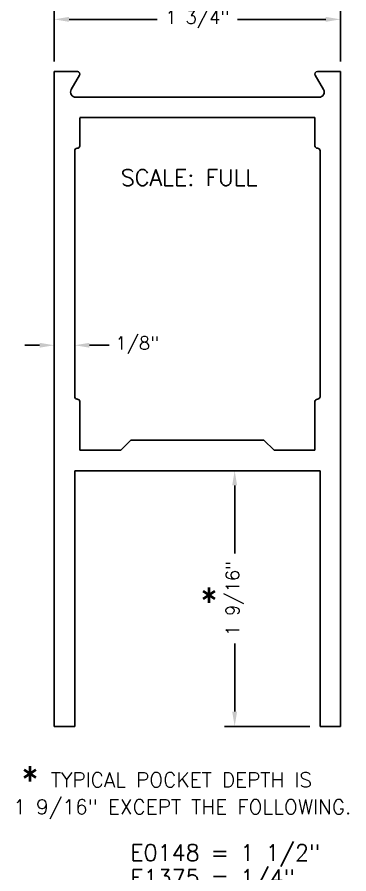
# Model space of a CAD drawing. Extents: x 0 to 130, y 0 to 90.
# Drawn here: x 68.33 to 70.36, y 35.66 to 40.9 of the extents above; entities that cross this region are included whole.
import ezdxf

# ---------------------------------------------------------------- set-up
doc = ezdxf.new("R2010")
doc.units = 0
doc.header["$MEASUREMENT"] = 0
doc.header["$PDMODE"] = 3
doc.layers.get('0').update_dxf_attribs({"linetype": 'CONTINUOUS'})
doc.layers.get('DEFPOINTS').update_dxf_attribs({"linetype": 'CONTINUOUS'})
for name, color, linetype in [('R-ANNO-DIMS', 3, 'CONTINUOUS'), ('R-ANNO-TEXT', 6, 'CONTINUOUS'), ('R-OTLN', 1, 'CONTINUOUS')]:
    doc.layers.add(name, color=color, linetype=linetype)
doc.styles.get("Standard").update_dxf_attribs({"font": 'simplex'})
doc.dimstyles.new('1X', dxfattribs={"dimscale": 0, "dimtxt": 0.08, "dimasz": 0.09, "dimexe": 0.062, "dimexo": 0.062, "dimgap": 0.045, "dimtad": 0, "dimdec": 4, "dimzin": 4, "dimtxsty": 'STANDARD', "dimcen": 0, "dimazin": 3, "dimtp": 0.02, "dimtfac": 1, "dimtdec": 4, "dimtofl": 0, "dimtmove": 0, "dimatfit": 3, "dimtolj": 1, "dimtzin": 4})

# ---------------------------------------------------------------- blocks, each defined once
blk = doc.blocks.new('*D103')
at = {"layer": 'DEFPOINTS', "color": 0}
for p in [(70.1806, 38.128), (69.6587, 36.566), (70.1806, 36.566)]:
    blk.add_point(p, dxfattribs=at)
at = {"layer": 'R-ANNO-DIMS', "color": 0}
for p, q in [((70.1186, 38.128), (69.5967, 38.128)), ((69.6587, 38.038), (69.6587, 37.6225)), ((69.6587, 36.656), (69.6587, 37.0715)), ((70.1186, 36.566), (69.5967, 36.566))]:
    blk.add_line(p, q, dxfattribs=at)
for points in [[(69.6437, 38.038), (69.6737, 38.038), (69.6587, 38.128)], [(69.6437, 36.656), (69.6737, 36.656), (69.6587, 36.566)]]:
    blk.add_solid(points, dxfattribs=at)
at = {"layer": 'R-ANNO-DIMS', "color": 0, "insert": (69.6587, 37.347), "char_height": 0.08, "attachment_point": 5, "rotation": 90}
blk.add_mtext('\\A1;1 9/16"', dxfattribs=at)
blk = doc.blocks.new('E0054')
for p, q in [((-0.031, 4), (-0.031, 0)), ((-0.031, 4), (0.11, 4)), ((1.719, 4), (1.578, 4)), ((1.719, 4), (1.719, 0)), ((0.123, 3.9775), (0.0728, 3.8905)), ((1.565, 3.9775), (1.6152, 3.8905)), ((0.0996, 3.844), (1.5884, 3.844)), ((1.563, 3.719), (0.125, 3.719)), ((0.125, 3.7171), (0.125, 3.547)), ((1.563, 3.547), (1.563, 3.719)), ((0.094, 2.014), (0.094, 3.517)), ((0.11, 3.532), (0.109, 3.532)), ((1.578, 3.532), (1.579, 3.532)), ((1.594, 2.014), (1.594, 3.517)), ((0.11, 1.999), (0.109, 1.999)), ((0.11, 1.999), (0.11, 1.999)), ((1.578, 1.999), (1.579, 1.999)), ((1.578, 1.999), (1.578, 1.999)), ((0.125, 1.687), (0.125, 1.984)), ((1.563, 1.687), (1.563, 1.984)), ((0.375, 1.687), (0.437, 1.749)), ((0.437, 1.749), (1.251, 1.749)), ((1.313, 1.687), (1.251, 1.749)), ((0.125, 1.687), (0.375, 1.687)), ((1.563, 1.687), (1.313, 1.687)), ((0.094, 1.562), (1.594, 1.562)), ((0.094, 0), (0.094, 1.562)), ((1.594, 0), (1.594, 1.562)), ((-0.031, 0), (0.094, 0)), ((1.594, 0), (1.719, 0))]:
    blk.add_line(p, q)
for centre, radius, start, end in [((0.11, 3.985), 0.015, 329.4785, 90), ((1.578, 3.985), 0.015, 90, 210.5209), ((0.0996, 3.875), 0.031, 149.9999, 270.0004), ((1.5884, 3.875), 0.031, 270, 29.9998), ((0.109, 3.517), 0.015, 90, 180), ((0.11, 3.547), 0.015, 270, 0), ((1.578, 3.547), 0.015, 180, 270), ((1.579, 3.517), 0.015, 0, 90), ((0.109, 2.014), 0.015, 180, 270), ((0.11, 1.984), 0.015, 0, 90), ((1.578, 1.984), 0.015, 90, 180), ((1.579, 2.014), 0.015, 270, 0)]:
    blk.add_arc(centre, radius, start, end)
blk = doc.blocks.new('*D110')
at = {"layer": 'DEFPOINTS', "color": 0}
for p in [(68.5556, 40.8855), (68.5556, 40.566), (70.3056, 40.566)]:
    blk.add_point(p, dxfattribs=at)
at = {"layer": 'R-ANNO-DIMS', "color": 0}
for p, q in [((68.5556, 40.628), (68.5556, 40.9475)), ((70.3056, 40.628), (70.3056, 40.9475)), ((68.6456, 40.8855), (69.1856, 40.8855)), ((70.2156, 40.8855), (69.6756, 40.8855))]:
    blk.add_line(p, q, dxfattribs=at)
for points in [[(68.6456, 40.9005), (68.6456, 40.8705), (68.5556, 40.8855)], [(70.2156, 40.9005), (70.2156, 40.8705), (70.3056, 40.8855)]]:
    blk.add_solid(points, dxfattribs=at)
at = {"layer": 'R-ANNO-DIMS', "color": 0, "insert": (69.4306, 40.8855), "char_height": 0.08, "attachment_point": 5}
blk.add_mtext('\\A1;1 3/4"', dxfattribs=at)
blk = doc.blocks.new('*D111')
at = {"layer": 'DEFPOINTS', "color": 0}
for p in [(68.6806, 39.3315), (68.5556, 38.8944), (68.5556, 38.566)]:
    blk.add_point(p, dxfattribs=at)
at = {"layer": 'R-ANNO-DIMS', "color": 0}
for p, q in [((68.6806, 39.2695), (68.6806, 38.8324)), ((68.5556, 38.628), (68.5556, 38.9564)), ((68.4656, 38.8944), (68.3756, 38.8944)), ((68.7706, 38.8944), (68.8919, 38.8944))]:
    blk.add_line(p, q, dxfattribs=at)
for points in [[(68.4656, 38.9094), (68.4656, 38.8794), (68.5556, 38.8944)], [(68.7706, 38.9094), (68.7706, 38.8794), (68.6806, 38.8944)]]:
    blk.add_solid(points, dxfattribs=at)
at = {"layer": 'R-ANNO-DIMS', "color": 0, "insert": (69.0626, 38.8944), "char_height": 0.08, "attachment_point": 5}
blk.add_mtext('\\A1;1/8"', dxfattribs=at)

msp = doc.modelspace()

# ---------------------------------------------------------------- block references
at = {"layer": 'R-OTLN'}
msp.add_blockref('E0054', (68.5866017, 36.5660154), dxfattribs=at)

# ---------------------------------------------------------------- texts
at = {"layer": 'R-ANNO-DIMS'}
msp.add_text('*', height=0.1640625, dxfattribs=at).set_placement((69.4451243, 37.2508092))
at = {"layer": 'R-ANNO-TEXT'}
for s, height, p in [('SCALE: FULL', 0.1, (68.9619992, 39.8689746)), ('*', 0.1640625, (68.3506248, 36.1593822)), ('TYPICAL POCKET DEPTH IS', 0.09, (68.534698, 36.1939175)), ('1 9/16" EXCEPT THE FOLLOWING.', 0.09, (68.3050612, 36.0285878)), ('E0148 = 1 1/2"', 0.1, (69.0198674, 35.7439661)), ('E1375 = 1/4"', 0.1, (69.0198674, 35.5914297))]:
    msp.add_text(s, height=height, dxfattribs=at).set_placement(p)

# ---------------------------------------------------------------- dimensions: what is measured, and where the dimension line sits
at = {"layer": 'R-ANNO-DIMS'}
for base, p1, p2, picture, middle in [((68.5556017, 40.885515), (70.3056007, 40.5660155), (68.5556017, 40.5660155), '*D110', (69.4306012, 40.885515)), ((68.5556017, 38.8944383), (68.6806017, 39.331516), (68.5556017, 38.5660155), '*D111', (69.0626017, 38.8944383))]:
    dim = msp.add_linear_dim(base=base, p1=p1, p2=p2, dimstyle='1X', override={"dimscale": 1, "dimpost": '"'}, dxfattribs=at)
    dim.commit()
    dim.dimension.update_dxf_attribs({"geometry": picture, "text_midpoint": middle, "dimtype": 160})
dim = msp.add_linear_dim(base=(69.6586705, 36.5660155), p1=(70.1806007, 38.1280155), p2=(70.1806007, 36.5660155), angle=90, dimstyle='1X', override={"dimscale": 1, "dimpost": '"'}, dxfattribs=at)
dim.commit()
dim.dimension.update_dxf_attribs({"geometry": '*D103', "text_midpoint": (69.6586705, 37.3470155), "dimtype": 160})

doc.saveas('drawing.dxf')
